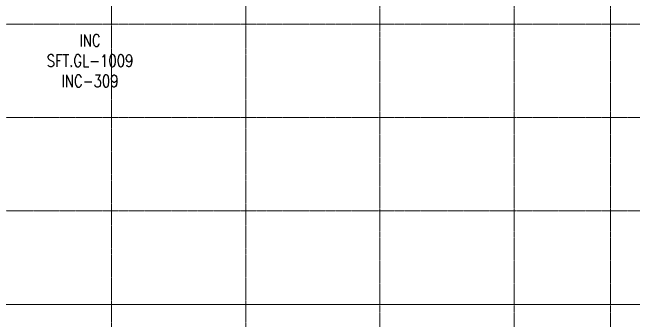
# Model space of a CAD drawing. Header units: inches. Extents: x 841 to 14134, y -5681 to -3225.
# Drawn here: x 2594 to 3871, y -4840 to -4207 of the extents above; entities that cross this region are included whole.
import ezdxf

# ---------------------------------------------------------------- set-up
doc = ezdxf.new("R2010")
doc.units = ezdxf.units.IN
doc.header["$MEASUREMENT"] = 0
doc.linetypes.add('NBK_CenterX2', pattern=[1.083333, 0.666667, -0.125, 0.166667, -0.125])
doc.layers.get('Defpoints').update_dxf_attribs({"color": 250, "lineweight": 0})
doc.layers.add('!Gridline', color=112, linetype='NBK_CenterX2', lineweight=5)
doc.styles.add('Romans', font='romans.shx', dxfattribs={"width": 0.8})

msp = doc.modelspace()

# ---------------------------------------------------------------- linework, layer by layer
at = {"layer": '!Gridline'}
for p, q in [((3073.7, -5458.1, -1349.3), (3073.7, -3249.3, -1349.3)), ((3349.7, -5447, -1349.3), (3349.7, -3249.3, -1349.3)), ((3625.7, -5447, -1349.3), (3625.7, -3249.3, -1349.3)), ((3823.7, -5447, -1349.3), (3823.7, -3249.3, -1349.3)), ((850.8, -4230.7, -1349.3), (4569.1, -4230.7, -1349.3)), ((850.8, -4422.7, -1349.3), (4569.1, -4422.7, -1349.3)), ((850.8, -4614.7, -1349.3), (4569.1, -4614.7, -1349.3)), ((850.8, -4806.7, -1349.3), (4569.1, -4806.7, -1349.3))]:
    msp.add_line(p, q, dxfattribs=at)
at = {"layer": 'Defpoints'}
msp.add_line((3967.7, -4806.7, -1349.3), (1471.7, -4806.7, -1349.3), dxfattribs=at)
for p in [(2719.7, -4806.7, -1349.3), (3343.7, -4806.7, -1349.3)]:
    msp.add_point(p, dxfattribs=at)

# ---------------------------------------------------------------- texts
at = {"layer": 'Defpoints', "color": 7, "insert": (2753.4, -4306), "char_height": 25, "width": 236.355, "attachment_point": 5, "style": 'Romans', "bg_fill": 3, "box_fill_scale": 1.2, "bg_fill_color": 256, "bg_fill_transparency": 0}
msp.add_mtext('INC SFT.GL-1009 \\C1;INC-309', dxfattribs=at)

# ---------------------------------------------------------------- next in the draw order: linework, layer by layer
at = {"layer": '!Gridline'}
msp.add_line((2797.7, -5458.1, -1349.3), (2797.7, -3249.3, -1349.3), dxfattribs=at)

doc.saveas('drawing.dxf')
